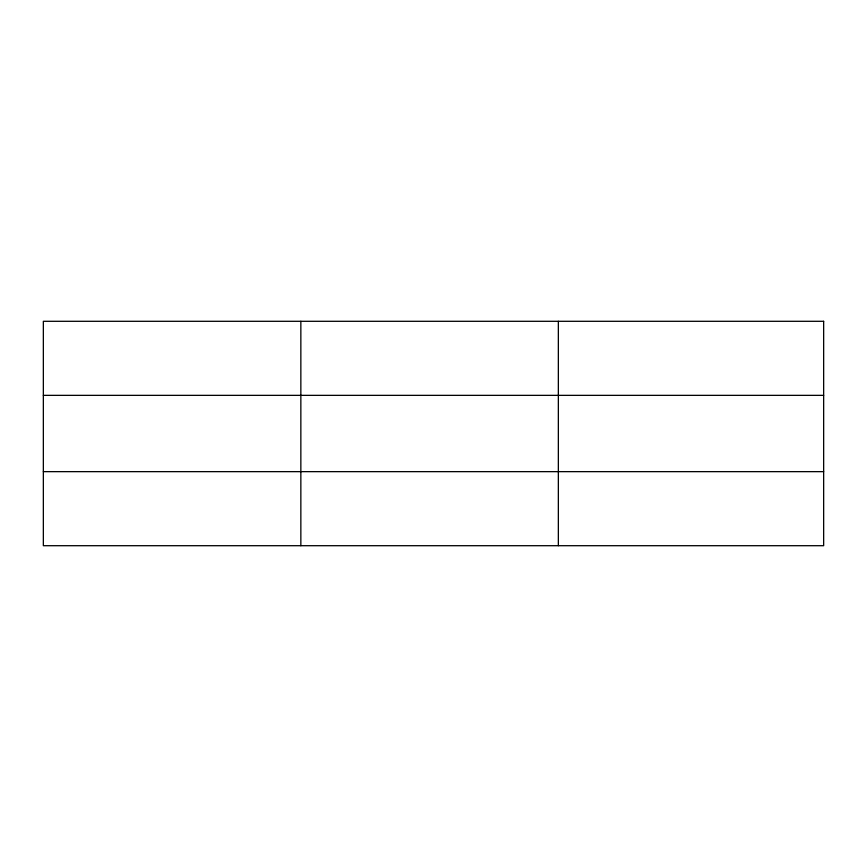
<?xml version="1.0" encoding="UTF-8"?>
<svg xmlns="http://www.w3.org/2000/svg" width="867" height="867" viewBox="0 0 867 867"><rect width="100%" height="100%" fill="white"/><g stroke="black" fill="none" stroke-linecap="round" stroke-linejoin="round"><path stroke-width="1.3" d="M300.849 545.701L300.849 321.299M558.348 545.701L558.348 321.299M43.35 395.352L823.65 395.352M43.35 471.648L823.65 471.648M823.65 321.299L43.35 321.299L43.35 545.701L823.65 545.701L823.65 321.299"/></g></svg>
